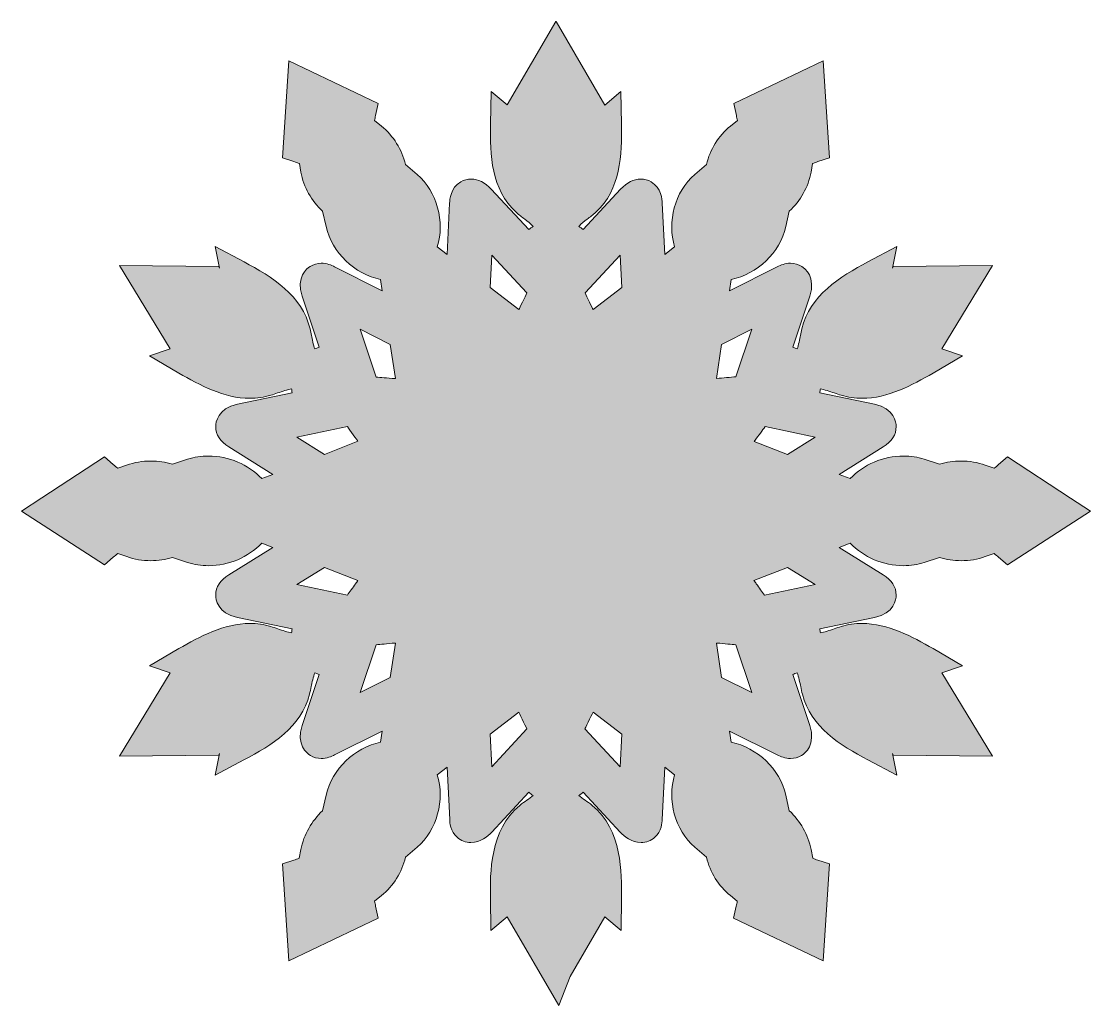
# Model space of a CAD drawing. Header units: inches. Extents: x 7 to 3011, y -3002 to -38.
# Drawn here: x 1059 to 1981, y -1944 to -1096 of the extents above; entities that cross this region are included whole.
import ezdxf

# ---------------------------------------------------------------- set-up
doc = ezdxf.new("R2010")
doc.units = ezdxf.units.IN
doc.header["$MEASUREMENT"] = 0
doc.layers.add('_U+0421_U+043B_U+043E_U+0439 1', color=7, linetype='Continuous')

msp = doc.modelspace()

# ---------------------------------------------------------------- hatches: boundary and pattern name
at = {"layer": '_U+0421_U+043B_U+043E_U+0439 1', "true_color": 0x104a4a}
h = msp.add_hatch(color=138, dxfattribs=at)
h.dxf.hatch_style = 2
edge = h.paths.add_edge_path()
edge.add_spline(control_points=[(1477.95, -1867.27), (1477.95, -1867.27), (1463.83, -1879.07), (1463.83, -1879.07), (1463.83, -1879.07), (1463.51, -1850.81), (1463.51, -1850.81), (1463.28, -1830.38), (1462.86, -1792.37), (1488.83, -1771.34), (1490.88, -1769.69), (1492.96, -1768.25), (1494.8, -1766.98), (1496.87, -1765.55), (1498.85, -1764.18), (1500.27, -1762.85), (1498.99, -1761.96), (1497.77, -1761.01), (1496.61, -1759.98), (1496.61, -1759.98), (1464.59, -1794.44), (1464.59, -1794.44), (1461.47, -1797.79), (1455, -1803.4), (1446.64, -1803.4), (1442.27, -1803.4), (1438.07, -1801.8), (1434.81, -1798.88), (1428.91, -1793.59), (1428.55, -1786.25), (1428.41, -1783.48), (1428.41, -1783.48), (1426.2, -1738.56), (1426.2, -1738.56), (1426.2, -1738.56), (1417.76, -1745.03), (1417.76, -1745.03), (1424.34, -1766.78), (1417.71, -1792.36), (1400.39, -1807.37), (1400.39, -1807.37), (1390.34, -1816.08), (1390.34, -1816.08), (1387.22, -1828.88), (1380.05, -1840.67), (1369.59, -1849.11), (1369.59, -1849.11), (1363.8, -1853.78), (1363.8, -1853.78), (1364.05, -1855.27), (1364.34, -1856.75), (1364.66, -1858.22), (1364.66, -1858.22), (1366.9, -1868.6), (1366.9, -1868.6), (1366.9, -1868.6), (1289.75, -1905.31), (1289.75, -1905.31), (1289.75, -1905.31), (1284.39, -1821.71), (1284.39, -1821.71), (1284.39, -1821.71), (1294.31, -1818.5), (1294.31, -1818.5), (1295.82, -1818.01), (1297.32, -1817.49), (1298.82, -1816.94), (1298.82, -1816.94), (1300.28, -1809.4), (1300.28, -1809.4), (1302.76, -1796.54), (1309.52, -1784.81), (1318.96, -1775.92), (1318.96, -1775.92), (1322.03, -1762.58), (1322.03, -1762.58), (1327.27, -1739.87), (1346.43, -1721.82), (1368.91, -1716.93), (1368.91, -1716.93), (1370.35, -1707.33), (1370.35, -1707.33), (1370.35, -1707.33), (1329.34, -1727.86), (1329.34, -1727.86), (1326.44, -1729.31), (1322.52, -1730.98), (1317.86, -1730.98), (1314.51, -1730.98), (1311.26, -1730.08), (1308.47, -1728.4), (1305.41, -1726.55), (1295.86, -1719.22), (1301.43, -1702.44), (1301.43, -1702.44), (1315.97, -1658.63), (1315.97, -1658.63), (1314.7, -1658.19), (1313.44, -1657.69), (1312.23, -1657.12), (1310.97, -1660.54), (1309.85, -1665.8), (1309.16, -1669.05), (1308.69, -1671.24), (1308.21, -1673.5), (1307.68, -1675.68), (1300.72, -1703.87), (1274.89, -1719.63), (1251.23, -1732.19), (1251.23, -1732.19), (1226.42, -1745.37), (1226.42, -1745.37), (1226.42, -1745.37), (1230.05, -1726.7), (1230.05, -1726.7), (1230.05, -1726.7), (1229.52, -1728.17), (1229.52, -1728.17), (1229.52, -1728.17), (1144.02, -1728.95), (1144.02, -1728.95), (1144.02, -1728.95), (1187.52, -1657.25), (1187.52, -1657.25), (1187.52, -1657.25), (1169.79, -1651.21), (1169.79, -1651.21), (1169.79, -1651.21), (1195.15, -1636.4), (1195.15, -1636.4), (1213.15, -1625.9), (1234.2, -1614.69), (1256.32, -1614.69), (1262.5, -1614.69), (1268.54, -1615.57), (1274.25, -1617.32), (1276.28, -1617.94), (1278.35, -1618.64), (1280.35, -1619.32), (1284.36, -1620.67), (1288.79, -1622.17), (1292.22, -1622.76), (1292.33, -1621.64), (1292.48, -1620.53), (1292.69, -1619.42), (1292.69, -1619.42), (1245.74, -1609.64), (1245.74, -1609.64), (1228.22, -1605.99), (1226.91, -1593.85), (1226.92, -1590.21), (1226.95, -1583.29), (1230.72, -1577.42), (1238.15, -1572.78), (1238.15, -1572.78), (1275.96, -1549.14), (1275.96, -1549.14), (1275.96, -1549.14), (1266.5, -1545.49), (1266.5, -1545.49), (1254.9, -1557.69), (1238.17, -1564.96), (1220.63, -1564.96), (1214.44, -1564.96), (1208.41, -1564.03), (1202.69, -1562.2), (1202.69, -1562.2), (1189.55, -1557.99), (1189.55, -1557.99), (1183.57, -1559.72), (1177.31, -1560.64), (1170.97, -1560.64), (1163.78, -1560.64), (1156.8, -1559.47), (1150.22, -1557.16), (1150.22, -1557.16), (1142.54, -1554.47), (1142.54, -1554.47), (1141.23, -1555.51), (1139.94, -1556.58), (1138.67, -1557.67), (1138.67, -1557.67), (1131.07, -1564.2), (1131.07, -1564.2), (1131.07, -1564.2), (1059.49, -1518.02), (1059.49, -1518.02), (1059.49, -1518.02), (1077, -1506.53), (1077, -1506.53), (1077, -1506.53), (1131.03, -1471.23), (1131.03, -1471.23), (1131.03, -1471.23), (1138.67, -1477.8), (1138.67, -1477.8), (1139.96, -1478.9), (1141.27, -1479.99), (1142.6, -1481.04), (1142.6, -1481.04), (1150.17, -1478.35), (1150.17, -1478.35), (1156.79, -1475.99), (1163.82, -1474.8), (1171.05, -1474.8), (1177.37, -1474.8), (1183.63, -1475.72), (1189.59, -1477.47), (1189.59, -1477.47), (1202.69, -1473.27), (1202.69, -1473.27), (1208.41, -1471.44), (1214.44, -1470.51), (1220.62, -1470.51), (1238.17, -1470.51), (1254.9, -1477.78), (1266.5, -1489.99), (1266.5, -1489.99), (1275.97, -1486.33), (1275.97, -1486.33), (1275.97, -1486.33), (1238.16, -1462.69), (1238.16, -1462.69), (1230.69, -1458.02), (1226.91, -1452.11), (1226.92, -1445.15), (1226.93, -1441.54), (1228.3, -1429.48), (1245.7, -1425.85), (1245.7, -1425.85), (1292.69, -1416.05), (1292.69, -1416.05), (1292.48, -1414.95), (1292.33, -1413.83), (1292.23, -1412.72), (1288.75, -1413.3), (1284.27, -1414.81), (1280.21, -1416.18), (1278.24, -1416.85), (1276.21, -1417.53), (1274.23, -1418.14), (1268.51, -1419.89), (1262.47, -1420.78), (1256.29, -1420.78), (1234.17, -1420.78), (1213.14, -1409.57), (1195.16, -1399.06), (1195.16, -1399.06), (1169.82, -1384.25), (1169.82, -1384.25), (1169.82, -1384.25), (1187.53, -1378.22), (1187.53, -1378.22), (1187.53, -1378.22), (1144.02, -1306.52), (1144.02, -1306.52), (1144.02, -1306.52), (1229.52, -1307.3), (1229.52, -1307.3), (1229.52, -1307.3), (1230.07, -1308.82), (1230.07, -1308.82), (1230.07, -1308.82), (1226.42, -1290.01), (1226.42, -1290.01), (1226.42, -1290.01), (1251.26, -1303.27), (1251.26, -1303.27), (1275.28, -1316.09), (1301.46, -1332.18), (1308.11, -1360.96), (1308.52, -1362.75), (1308.92, -1364.66), (1309.32, -1366.61), (1309.97, -1369.79), (1311.02, -1374.89), (1312.22, -1378.31), (1313.44, -1377.74), (1314.69, -1377.24), (1315.96, -1376.81), (1315.96, -1376.81), (1301.41, -1332.95), (1301.41, -1332.95), (1295.91, -1316.37), (1305.29, -1309.02), (1308.29, -1307.16), (1311.12, -1305.41), (1314.42, -1304.48), (1317.84, -1304.48), (1322.51, -1304.48), (1326.44, -1306.15), (1329.33, -1307.6), (1329.33, -1307.6), (1370.35, -1328.14), (1370.35, -1328.14), (1370.35, -1328.14), (1368.91, -1318.54), (1368.91, -1318.54), (1346.44, -1313.65), (1327.28, -1295.59), (1322.04, -1272.9), (1322.04, -1272.9), (1318.97, -1259.63), (1318.97, -1259.63), (1309.38, -1250.8), (1302.61, -1238.95), (1300.28, -1225.92), (1300.28, -1225.92), (1298.96, -1218.59), (1298.96, -1218.59), (1297.42, -1218.02), (1295.87, -1217.48), (1294.31, -1216.98), (1294.31, -1216.98), (1284.39, -1213.77), (1284.39, -1213.77), (1284.39, -1213.77), (1289.73, -1130.19), (1289.73, -1130.19), (1289.73, -1130.19), (1366.75, -1166.88), (1366.75, -1166.88), (1366.75, -1166.88), (1364.58, -1177.21), (1364.58, -1177.21), (1364.28, -1178.68), (1363.99, -1180.17), (1363.74, -1181.65), (1363.74, -1181.65), (1369.59, -1186.37), (1369.59, -1186.37), (1380.05, -1194.81), (1387.23, -1206.6), (1390.35, -1219.4), (1390.35, -1219.4), (1400.39, -1228.1), (1400.39, -1228.1), (1417.71, -1243.12), (1424.34, -1268.69), (1417.77, -1290.44), (1417.77, -1290.44), (1426.2, -1296.92), (1426.2, -1296.92), (1426.2, -1296.92), (1428.38, -1252.71), (1428.38, -1252.71), (1428.54, -1249.48), (1429.03, -1239.62), (1437.92, -1234.41), (1440.65, -1232.8), (1443.76, -1231.96), (1446.93, -1231.96), (1453.02, -1231.96), (1458.85, -1234.9), (1464.24, -1240.7), (1464.24, -1240.7), (1496.61, -1275.5), (1496.61, -1275.5), (1497.78, -1274.5), (1499, -1273.58), (1500.28, -1272.74), (1500.14, -1272.55), (1499.98, -1272.36), (1499.81, -1272.18), (1498.12, -1270.32), (1495.66, -1268.47), (1493.04, -1266.52), (1490.73, -1264.8), (1488.11, -1262.84), (1485.6, -1260.55), (1464.3, -1241.1), (1463.05, -1211.14), (1463.56, -1184.6), (1463.56, -1184.6), (1464.09, -1156.62), (1464.09, -1156.62), (1464.09, -1156.62), (1477.96, -1168.2), (1477.96, -1168.2), (1477.96, -1168.2), (1519.78, -1096.2), (1519.78, -1096.2), (1519.78, -1096.2), (1519.97, -1096.52), (1519.97, -1096.52), (1519.97, -1096.52), (1520.17, -1096.2), (1520.17, -1096.2), (1520.17, -1096.2), (1561.99, -1168.21), (1561.99, -1168.21), (1561.99, -1168.21), (1575.86, -1156.62), (1575.86, -1156.62), (1575.86, -1156.62), (1576.39, -1184.6), (1576.39, -1184.6), (1576.89, -1211.14), (1575.64, -1241.1), (1554.34, -1260.55), (1551.83, -1262.84), (1549.21, -1264.8), (1546.9, -1266.52), (1544.29, -1268.47), (1541.82, -1270.32), (1540.13, -1272.18), (1539.96, -1272.36), (1539.81, -1272.55), (1539.66, -1272.74), (1540.94, -1273.58), (1542.17, -1274.5), (1543.33, -1275.5), (1543.33, -1275.5), (1575.7, -1240.7), (1575.7, -1240.7), (1581.1, -1234.9), (1586.92, -1231.96), (1593.02, -1231.96), (1596.18, -1231.96), (1599.3, -1232.8), (1602.03, -1234.41), (1610.92, -1239.62), (1611.4, -1249.48), (1611.56, -1252.72), (1611.56, -1252.72), (1613.75, -1296.92), (1613.75, -1296.92), (1613.75, -1296.92), (1622.18, -1290.44), (1622.18, -1290.44), (1615.61, -1268.69), (1622.23, -1243.12), (1639.55, -1228.1), (1639.55, -1228.1), (1649.59, -1219.4), (1649.59, -1219.4), (1652.72, -1206.6), (1659.89, -1194.81), (1670.36, -1186.37), (1670.36, -1186.37), (1676.2, -1181.66), (1676.2, -1181.66), (1675.95, -1180.17), (1675.67, -1178.68), (1675.36, -1177.21), (1675.36, -1177.21), (1673.19, -1166.88), (1673.19, -1166.88), (1673.19, -1166.88), (1750.21, -1130.19), (1750.21, -1130.19), (1750.21, -1130.19), (1755.55, -1213.77), (1755.55, -1213.77), (1755.55, -1213.77), (1745.64, -1216.98), (1745.64, -1216.98), (1744.08, -1217.48), (1742.52, -1218.02), (1740.98, -1218.59), (1740.98, -1218.59), (1739.67, -1225.92), (1739.67, -1225.92), (1737.33, -1238.95), (1730.56, -1250.8), (1720.97, -1259.63), (1720.97, -1259.63), (1717.91, -1272.9), (1717.91, -1272.9), (1712.67, -1295.59), (1693.51, -1313.65), (1671.03, -1318.54), (1671.03, -1318.54), (1669.59, -1328.14), (1669.59, -1328.14), (1669.59, -1328.14), (1710.61, -1307.6), (1710.61, -1307.6), (1713.51, -1306.15), (1717.43, -1304.48), (1722.11, -1304.48), (1725.52, -1304.48), (1728.82, -1305.41), (1731.65, -1307.16), (1734.66, -1309.02), (1744.04, -1316.37), (1738.54, -1332.94), (1738.54, -1332.94), (1723.98, -1376.81), (1723.98, -1376.81), (1725.26, -1377.24), (1726.51, -1377.74), (1727.73, -1378.31), (1728.93, -1374.89), (1729.98, -1369.79), (1730.63, -1366.61), (1731.03, -1364.66), (1731.42, -1362.75), (1731.83, -1360.96), (1738.48, -1332.18), (1764.66, -1316.09), (1788.68, -1303.27), (1788.68, -1303.27), (1813.53, -1290.01), (1813.53, -1290.01), (1813.53, -1290.01), (1809.88, -1308.81), (1809.88, -1308.81), (1809.88, -1308.81), (1810.43, -1307.3), (1810.43, -1307.3), (1810.43, -1307.3), (1895.92, -1306.52), (1895.92, -1306.52), (1895.92, -1306.52), (1852.42, -1378.22), (1852.42, -1378.22), (1852.42, -1378.22), (1870.13, -1384.25), (1870.13, -1384.25), (1870.13, -1384.25), (1844.79, -1399.06), (1844.79, -1399.06), (1826.81, -1409.57), (1805.77, -1420.78), (1783.66, -1420.78), (1777.47, -1420.78), (1771.43, -1419.89), (1765.71, -1418.14), (1763.73, -1417.53), (1761.7, -1416.85), (1759.74, -1416.18), (1755.68, -1414.81), (1751.19, -1413.3), (1747.72, -1412.72), (1747.62, -1413.83), (1747.46, -1414.95), (1747.26, -1416.05), (1747.26, -1416.05), (1794.25, -1425.85), (1794.25, -1425.85), (1811.64, -1429.48), (1813.02, -1441.54), (1813.02, -1445.15), (1813.04, -1452.11), (1809.26, -1458.02), (1801.79, -1462.69), (1801.79, -1462.69), (1763.98, -1486.33), (1763.98, -1486.33), (1763.98, -1486.33), (1773.44, -1489.99), (1773.44, -1489.99), (1785.05, -1477.78), (1801.78, -1470.51), (1819.32, -1470.51), (1825.5, -1470.51), (1831.54, -1471.44), (1837.26, -1473.27), (1837.26, -1473.27), (1850.35, -1477.47), (1850.35, -1477.47), (1856.32, -1475.72), (1862.58, -1474.8), (1868.89, -1474.8), (1876.13, -1474.8), (1883.15, -1475.99), (1889.78, -1478.35), (1889.78, -1478.35), (1897.34, -1481.04), (1897.34, -1481.04), (1898.68, -1479.99), (1899.99, -1478.9), (1901.27, -1477.8), (1901.27, -1477.8), (1908.91, -1471.23), (1908.91, -1471.23), (1908.91, -1471.23), (1963.2, -1506.69), (1963.2, -1506.69), (1963.2, -1506.69), (1980.51, -1517.98), (1980.51, -1517.98), (1980.51, -1517.98), (1908.87, -1564.2), (1908.87, -1564.2), (1908.87, -1564.2), (1901.28, -1557.67), (1901.28, -1557.67), (1900.01, -1556.58), (1898.72, -1555.51), (1897.4, -1554.47), (1897.4, -1554.47), (1889.73, -1557.16), (1889.73, -1557.16), (1883.14, -1559.47), (1876.16, -1560.64), (1868.98, -1560.64), (1862.64, -1560.64), (1856.37, -1559.72), (1850.39, -1557.99), (1850.39, -1557.99), (1837.26, -1562.2), (1837.26, -1562.2), (1831.54, -1564.03), (1825.5, -1564.96), (1819.32, -1564.96), (1801.78, -1564.96), (1785.05, -1557.69), (1773.45, -1545.49), (1773.45, -1545.49), (1763.98, -1549.14), (1763.98, -1549.14), (1763.98, -1549.14), (1801.79, -1572.78), (1801.79, -1572.78), (1809.22, -1577.42), (1813, -1583.29), (1813.02, -1590.21), (1813.04, -1593.85), (1811.72, -1605.99), (1794.21, -1609.64), (1794.21, -1609.64), (1747.26, -1619.42), (1747.26, -1619.42), (1747.46, -1620.53), (1747.62, -1621.64), (1747.72, -1622.76), (1751.16, -1622.17), (1755.59, -1620.67), (1759.6, -1619.32), (1761.6, -1618.64), (1763.67, -1617.94), (1765.69, -1617.32), (1771.41, -1615.57), (1777.44, -1614.69), (1783.62, -1614.69), (1805.74, -1614.69), (1826.8, -1625.9), (1844.79, -1636.4), (1844.79, -1636.4), (1870.15, -1651.21), (1870.15, -1651.21), (1870.15, -1651.21), (1852.42, -1657.25), (1852.42, -1657.25), (1852.42, -1657.25), (1895.93, -1728.95), (1895.93, -1728.95), (1895.93, -1728.95), (1810.43, -1728.17), (1810.43, -1728.17), (1810.43, -1728.17), (1809.9, -1726.71), (1809.9, -1726.71), (1809.9, -1726.71), (1813.52, -1745.37), (1813.52, -1745.37), (1813.52, -1745.37), (1788.71, -1732.19), (1788.71, -1732.19), (1765.05, -1719.63), (1739.22, -1703.87), (1732.27, -1675.68), (1731.73, -1673.5), (1731.25, -1671.24), (1730.79, -1669.05), (1730.09, -1665.8), (1728.98, -1660.54), (1727.72, -1657.12), (1726.5, -1657.69), (1725.25, -1658.19), (1723.97, -1658.63), (1723.97, -1658.63), (1738.52, -1702.44), (1738.52, -1702.44), (1744.09, -1719.21), (1734.53, -1726.55), (1731.47, -1728.4), (1728.68, -1730.08), (1725.43, -1730.98), (1722.09, -1730.98), (1717.42, -1730.98), (1713.5, -1729.31), (1710.6, -1727.86), (1710.6, -1727.86), (1669.59, -1707.33), (1669.59, -1707.33), (1669.59, -1707.33), (1671.03, -1716.93), (1671.03, -1716.93), (1693.51, -1721.82), (1712.68, -1739.87), (1717.91, -1762.58), (1717.91, -1762.58), (1720.99, -1775.92), (1720.99, -1775.92), (1730.42, -1784.81), (1737.18, -1796.54), (1739.67, -1809.4), (1739.67, -1809.4), (1741.12, -1816.94), (1741.12, -1816.94), (1742.62, -1817.49), (1744.13, -1818.01), (1745.64, -1818.5), (1745.64, -1818.5), (1755.56, -1821.71), (1755.56, -1821.71), (1755.56, -1821.71), (1750.19, -1905.31), (1750.19, -1905.31), (1750.19, -1905.31), (1673.04, -1868.6), (1673.04, -1868.6), (1673.04, -1868.6), (1675.28, -1858.22), (1675.28, -1858.22), (1675.6, -1856.75), (1675.89, -1855.27), (1676.15, -1853.78), (1676.15, -1853.78), (1670.36, -1849.11), (1670.36, -1849.11), (1659.9, -1840.67), (1652.73, -1828.88), (1649.6, -1816.08), (1649.6, -1816.08), (1639.56, -1807.37), (1639.56, -1807.37), (1622.23, -1792.36), (1615.61, -1766.78), (1622.18, -1745.03), (1622.18, -1745.03), (1613.75, -1738.56), (1613.75, -1738.56), (1613.75, -1738.56), (1611.53, -1783.48), (1611.53, -1783.48), (1611.39, -1786.24), (1611.03, -1793.59), (1605.13, -1798.88), (1601.88, -1801.8), (1597.68, -1803.4), (1593.3, -1803.4), (1584.94, -1803.4), (1578.47, -1797.79), (1575.36, -1794.44), (1575.36, -1794.44), (1543.34, -1759.98), (1543.34, -1759.98), (1542.17, -1761.01), (1540.95, -1761.97), (1539.67, -1762.85), (1541.09, -1764.18), (1543.07, -1765.55), (1545.15, -1766.98), (1546.98, -1768.25), (1549.07, -1769.69), (1551.11, -1771.34), (1577.09, -1792.37), (1576.66, -1830.38), (1576.43, -1850.81), (1576.43, -1850.81), (1576.12, -1879.07), (1576.12, -1879.07), (1576.12, -1879.07), (1561.99, -1867.27), (1561.99, -1867.27), (1561.99, -1867.27), (1532.06, -1918.81), (1532.06, -1918.81), (1532.06, -1918.81), (1522.4, -1943.8), (1522.4, -1943.8), (1522.4, -1943.8), (1477.95, -1867.27), (1477.95, -1867.27)], knot_values=[0, 0, 0, 0, 1, 1, 1, 2, 2, 2, 3, 3, 3, 4, 4, 4, 5, 5, 5, 6, 6, 6, 7, 7, 7, 8, 8, 8, 9, 9, 9, 10, 10, 10, 11, 11, 11, 12, 12, 12, 13, 13, 13, 14, 14, 14, 15, 15, 15, 16, 16, 16, 17, 17, 17, 18, 18, 18, 19, 19, 19, 20, 20, 20, 21, 21, 21, 22, 22, 22, 23, 23, 23, 24, 24, 24, 25, 25, 25, 26, 26, 26, 27, 27, 27, 28, 28, 28, 29, 29, 29, 30, 30, 30, 31, 31, 31, 32, 32, 32, 33, 33, 33, 34, 34, 34, 35, 35, 35, 36, 36, 36, 37, 37, 37, 38, 38, 38, 39, 39, 39, 40, 40, 40, 41, 41, 41, 42, 42, 42, 43, 43, 43, 44, 44, 44, 45, 45, 45, 46, 46, 46, 47, 47, 47, 48, 48, 48, 49, 49, 49, 50, 50, 50, 51, 51, 51, 52, 52, 52, 53, 53, 53, 54, 54, 54, 55, 55, 55, 56, 56, 56, 57, 57, 57, 58, 58, 58, 59, 59, 59, 60, 60, 60, 61, 61, 61, 62, 62, 62, 63, 63, 63, 64, 64, 64, 65, 65, 65, 66, 66, 66, 67, 67, 67, 68, 68, 68, 69, 69, 69, 70, 70, 70, 71, 71, 71, 72, 72, 72, 73, 73, 73, 74, 74, 74, 75, 75, 75, 76, 76, 76, 77, 77, 77, 78, 78, 78, 79, 79, 79, 80, 80, 80, 81, 81, 81, 82, 82, 82, 83, 83, 83, 84, 84, 84, 85, 85, 85, 86, 86, 86, 87, 87, 87, 88, 88, 88, 89, 89, 89, 90, 90, 90, 91, 91, 91, 92, 92, 92, 93, 93, 93, 94, 94, 94, 95, 95, 95, 96, 96, 96, 97, 97, 97, 98, 98, 98, 99, 99, 99, 100, 100, 100, 101, 101, 101, 102, 102, 102, 103, 103, 103, 104, 104, 104, 105, 105, 105, 106, 106, 106, 107, 107, 107, 108, 108, 108, 109, 109, 109, 110, 110, 110, 111, 111, 111, 112, 112, 112, 113, 113, 113, 114, 114, 114, 115, 115, 115, 116, 116, 116, 117, 117, 117, 118, 118, 118, 119, 119, 119, 120, 120, 120, 121, 121, 121, 122, 122, 122, 123, 123, 123, 124, 124, 124, 125, 125, 125, 126, 126, 126, 127, 127, 127, 128, 128, 128, 129, 129, 129, 130, 130, 130, 131, 131, 131, 132, 132, 132, 133, 133, 133, 134, 134, 134, 135, 135, 135, 136, 136, 136, 137, 137, 137, 138, 138, 138, 139, 139, 139, 140, 140, 140, 141, 141, 141, 142, 142, 142, 143, 143, 143, 144, 144, 144, 145, 145, 145, 146, 146, 146, 147, 147, 147, 148, 148, 148, 149, 149, 149, 150, 150, 150, 151, 151, 151, 152, 152, 152, 153, 153, 153, 154, 154, 154, 155, 155, 155, 156, 156, 156, 157, 157, 157, 158, 158, 158, 159, 159, 159, 160, 160, 160, 161, 161, 161, 162, 162, 162, 163, 163, 163, 164, 164, 164, 165, 165, 165, 166, 166, 166, 167, 167, 167, 168, 168, 168, 169, 169, 169, 170, 170, 170, 171, 171, 171, 172, 172, 172, 173, 173, 173, 174, 174, 174, 175, 175, 175, 176, 176, 176, 177, 177, 177, 178, 178, 178, 179, 179, 179, 180, 180, 180, 181, 181, 181, 182, 182, 182, 183, 183, 183, 184, 184, 184, 185, 185, 185, 186, 186, 186, 187, 187, 187, 188, 188, 188, 189, 189, 189, 190, 190, 190, 191, 191, 191, 192, 192, 192, 193, 193, 193, 194, 194, 194, 195, 195, 195, 196, 196, 196, 197, 197, 197, 198, 198, 198, 199, 199, 199, 200, 200, 200, 201, 201, 201, 202, 202, 202, 203, 203, 203, 204, 204, 204, 205, 205, 205, 206, 206, 206, 207, 207, 207, 208, 208, 208, 209, 209, 209, 210, 210, 210, 211, 211, 211, 212, 212, 212, 213, 213, 213, 214, 214, 214, 215, 215, 215, 216, 216, 216, 217, 217, 217, 218, 218, 218, 219, 219, 219, 220, 220, 220, 221, 221, 221, 222, 222, 222, 223, 223, 223, 224, 224, 224, 225, 225, 225, 226, 226, 226, 227, 227, 227, 228, 228, 228, 229, 229, 229, 230, 230, 230, 231, 231, 231, 232, 232, 232, 233, 233, 233, 234, 234, 234, 235, 235, 235, 236, 236, 236, 237, 237, 237, 238, 238, 238, 239, 239, 239, 240, 240, 240, 241, 241, 241, 242, 242, 242, 243, 243, 243, 244, 244, 244, 245, 245, 245, 246, 246, 246, 247, 247, 247, 248, 248, 248, 249, 249, 249, 250, 250, 250, 251, 251, 251, 252, 252, 252, 253, 253, 253, 254, 254, 254, 255, 255, 255, 256, 256, 256, 257, 257, 257, 258, 258, 258, 259, 259, 259, 259], degree=3, periodic=1)
edge = h.paths.add_edge_path()
edge.add_spline(control_points=[(1575.27, -1738.07), (1575.27, -1738.07), (1576.64, -1710.1), (1576.64, -1710.1), (1576.64, -1710.1), (1551.88, -1691.13), (1551.88, -1691.13), (1551.88, -1691.13), (1546.48, -1702.35), (1544.98, -1705.47), (1544.98, -1705.47), (1575.27, -1738.07), (1575.27, -1738.07)], knot_values=[0, 0, 0, 0, 1, 1, 1, 2, 2, 2, 3, 3, 3, 4, 4, 4, 4], degree=3, periodic=1)
edge = h.paths.add_edge_path()
edge.add_spline(control_points=[(1464.67, -1738.07), (1464.67, -1738.07), (1494.97, -1705.47), (1494.97, -1705.47), (1493.46, -1702.35), (1488.06, -1691.13), (1488.06, -1691.13), (1488.06, -1691.13), (1463.31, -1710.1), (1463.31, -1710.1), (1463.31, -1710.1), (1464.67, -1738.07), (1464.67, -1738.07)], knot_values=[0, 0, 0, 0, 1, 1, 1, 2, 2, 2, 3, 3, 3, 4, 4, 4, 4], degree=3, periodic=1)
edge = h.paths.add_edge_path()
edge.add_spline(control_points=[(1351.31, -1674.15), (1351.31, -1674.15), (1377.25, -1661.14), (1377.25, -1661.14), (1377.25, -1661.14), (1381.65, -1631.57), (1381.65, -1631.57), (1374.14, -1632.2), (1368.8, -1632.65), (1364.99, -1632.96), (1364.99, -1632.96), (1351.31, -1674.15), (1351.31, -1674.15)], knot_values=[0, 0, 0, 0, 1, 1, 1, 2, 2, 2, 3, 3, 3, 4, 4, 4, 4], degree=3, periodic=1)
edge = h.paths.add_edge_path()
edge.add_spline(control_points=[(1688.64, -1674.15), (1688.64, -1674.15), (1674.95, -1632.96), (1674.95, -1632.96), (1671.14, -1632.65), (1665.8, -1632.2), (1658.29, -1631.57), (1658.29, -1631.57), (1662.69, -1661.14), (1662.69, -1661.14), (1662.69, -1661.14), (1688.64, -1674.15), (1688.64, -1674.15)], knot_values=[0, 0, 0, 0, 1, 1, 1, 2, 2, 2, 3, 3, 3, 4, 4, 4, 4], degree=3, periodic=1)
edge = h.paths.add_edge_path()
edge.add_spline(control_points=[(1340.28, -1590.37), (1342.37, -1587.46), (1344.89, -1583.95), (1347.41, -1580.44), (1348.09, -1579.5), (1348.77, -1578.56), (1349.44, -1577.63), (1349.44, -1577.63), (1320.51, -1566.39), (1320.51, -1566.39), (1320.51, -1566.39), (1296.66, -1581.28), (1296.66, -1581.28), (1296.66, -1581.28), (1340.28, -1590.37), (1340.28, -1590.37)], knot_values=[0, 0, 0, 0, 1, 1, 1, 2, 2, 2, 3, 3, 3, 4, 4, 4, 5, 5, 5, 5], degree=3, periodic=1)
edge = h.paths.add_edge_path()
edge.add_spline(control_points=[(1692.53, -1580.44), (1695.05, -1583.95), (1697.57, -1587.46), (1699.66, -1590.37), (1699.66, -1590.37), (1743.28, -1581.28), (1743.28, -1581.28), (1743.28, -1581.28), (1719.44, -1566.39), (1719.44, -1566.39), (1719.44, -1566.39), (1690.5, -1577.62), (1690.5, -1577.62), (1691.17, -1578.56), (1691.85, -1579.5), (1692.53, -1580.44)], knot_values=[0, 0, 0, 0, 1, 1, 1, 2, 2, 2, 3, 3, 3, 4, 4, 4, 5, 5, 5, 5], degree=3, periodic=1)
edge = h.paths.add_edge_path()
edge.add_spline(control_points=[(1320.51, -1469.08), (1320.51, -1469.08), (1349.44, -1457.85), (1349.44, -1457.85), (1348.77, -1456.92), (1342.37, -1448.02), (1340.28, -1445.1), (1340.28, -1445.1), (1296.66, -1454.19), (1296.66, -1454.19), (1296.66, -1454.19), (1320.51, -1469.08), (1320.51, -1469.08)], knot_values=[0, 0, 0, 0, 1, 1, 1, 2, 2, 2, 3, 3, 3, 4, 4, 4, 4], degree=3, periodic=1)
edge = h.paths.add_edge_path()
edge.add_spline(control_points=[(1719.44, -1469.08), (1719.44, -1469.08), (1743.28, -1454.19), (1743.28, -1454.19), (1743.28, -1454.19), (1700.06, -1445.18), (1700.06, -1445.18), (1697.83, -1448.37), (1694.83, -1452.51), (1690.79, -1457.96), (1690.79, -1457.96), (1719.44, -1469.08), (1719.44, -1469.08)], knot_values=[0, 0, 0, 0, 1, 1, 1, 2, 2, 2, 3, 3, 3, 4, 4, 4, 4], degree=3, periodic=1)
edge = h.paths.add_edge_path()
edge.add_spline(control_points=[(1364.99, -1402.49), (1368.8, -1402.8), (1374.14, -1403.25), (1381.65, -1403.88), (1381.65, -1403.88), (1377.25, -1374.34), (1377.25, -1374.34), (1377.25, -1374.34), (1351.31, -1361.32), (1351.31, -1361.32), (1351.31, -1361.32), (1364.99, -1402.49), (1364.99, -1402.49)], knot_values=[0, 0, 0, 0, 1, 1, 1, 2, 2, 2, 3, 3, 3, 4, 4, 4, 4], degree=3, periodic=1)
edge = h.paths.add_edge_path()
edge.add_spline(control_points=[(1658.32, -1403.72), (1664.07, -1403.19), (1670.13, -1402.66), (1675.03, -1402.27), (1675.03, -1402.27), (1688.63, -1361.32), (1688.63, -1361.32), (1688.63, -1361.32), (1662.69, -1374.34), (1662.69, -1374.34), (1662.69, -1374.34), (1658.32, -1403.72), (1658.32, -1403.72)], knot_values=[0, 0, 0, 0, 1, 1, 1, 2, 2, 2, 3, 3, 3, 4, 4, 4, 4], degree=3, periodic=1)
edge = h.paths.add_edge_path()
edge.add_spline(control_points=[(1488.05, -1344.33), (1488.65, -1343.09), (1493.44, -1333.12), (1494.96, -1329.99), (1494.96, -1329.99), (1464.67, -1297.4), (1464.67, -1297.4), (1464.67, -1297.4), (1463.31, -1325.38), (1463.31, -1325.38), (1463.31, -1325.38), (1488.05, -1344.33), (1488.05, -1344.33)], knot_values=[0, 0, 0, 0, 1, 1, 1, 2, 2, 2, 3, 3, 3, 4, 4, 4, 4], degree=3, periodic=1)
edge = h.paths.add_edge_path()
edge.add_spline(control_points=[(1551.89, -1344.33), (1551.89, -1344.33), (1576.63, -1325.38), (1576.63, -1325.38), (1576.63, -1325.38), (1575.27, -1297.4), (1575.27, -1297.4), (1575.27, -1297.4), (1544.99, -1329.99), (1544.99, -1329.99), (1546.5, -1333.12), (1551.29, -1343.09), (1551.89, -1344.33)], knot_values=[0, 0, 0, 0, 1, 1, 1, 2, 2, 2, 3, 3, 3, 4, 4, 4, 4], degree=3, periodic=1)

# ---------------------------------------------------------------- linework, layer by layer
at = {"layer": '_U+0421_U+043B_U+043E_U+0439 1', "lineweight": 0}
for points, knots in [([(1477.95, -1867.27), (1477.95, -1867.27), (1463.83, -1879.07), (1463.83, -1879.07), (1463.83, -1879.07), (1463.51, -1850.81), (1463.51, -1850.81), (1463.28, -1830.38), (1462.86, -1792.37), (1488.83, -1771.34), (1490.88, -1769.69), (1492.96, -1768.25), (1494.8, -1766.98), (1496.87, -1765.55), (1498.85, -1764.18), (1500.27, -1762.85), (1498.99, -1761.96), (1497.77, -1761.01), (1496.61, -1759.98), (1496.61, -1759.98), (1464.59, -1794.44), (1464.59, -1794.44), (1461.47, -1797.79), (1455, -1803.4), (1446.64, -1803.4), (1442.27, -1803.4), (1438.07, -1801.8), (1434.81, -1798.88), (1428.91, -1793.59), (1428.55, -1786.25), (1428.41, -1783.48), (1428.41, -1783.48), (1426.2, -1738.56), (1426.2, -1738.56), (1426.2, -1738.56), (1417.76, -1745.03), (1417.76, -1745.03), (1424.34, -1766.78), (1417.71, -1792.36), (1400.39, -1807.37), (1400.39, -1807.37), (1390.34, -1816.08), (1390.34, -1816.08), (1387.22, -1828.88), (1380.05, -1840.67), (1369.59, -1849.11), (1369.59, -1849.11), (1363.8, -1853.78), (1363.8, -1853.78), (1364.05, -1855.27), (1364.34, -1856.75), (1364.66, -1858.22), (1364.66, -1858.22), (1366.9, -1868.6), (1366.9, -1868.6), (1366.9, -1868.6), (1289.75, -1905.31), (1289.75, -1905.31), (1289.75, -1905.31), (1284.39, -1821.71), (1284.39, -1821.71), (1284.39, -1821.71), (1294.31, -1818.5), (1294.31, -1818.5), (1295.82, -1818.01), (1297.32, -1817.49), (1298.82, -1816.94), (1298.82, -1816.94), (1300.28, -1809.4), (1300.28, -1809.4), (1302.76, -1796.54), (1309.52, -1784.81), (1318.96, -1775.92), (1318.96, -1775.92), (1322.03, -1762.58), (1322.03, -1762.58), (1327.27, -1739.87), (1346.43, -1721.82), (1368.91, -1716.93), (1368.91, -1716.93), (1370.35, -1707.33), (1370.35, -1707.33), (1370.35, -1707.33), (1329.34, -1727.86), (1329.34, -1727.86), (1326.44, -1729.31), (1322.52, -1730.98), (1317.86, -1730.98), (1314.51, -1730.98), (1311.26, -1730.08), (1308.47, -1728.4), (1305.41, -1726.55), (1295.86, -1719.22), (1301.43, -1702.44), (1301.43, -1702.44), (1315.97, -1658.63), (1315.97, -1658.63), (1314.7, -1658.19), (1313.44, -1657.69), (1312.23, -1657.12), (1310.97, -1660.54), (1309.85, -1665.8), (1309.16, -1669.05), (1308.69, -1671.24), (1308.21, -1673.5), (1307.68, -1675.68), (1300.72, -1703.87), (1274.89, -1719.63), (1251.23, -1732.19), (1251.23, -1732.19), (1226.42, -1745.37), (1226.42, -1745.37), (1226.42, -1745.37), (1230.05, -1726.7), (1230.05, -1726.7), (1230.05, -1726.7), (1229.52, -1728.17), (1229.52, -1728.17), (1229.52, -1728.17), (1144.02, -1728.95), (1144.02, -1728.95), (1144.02, -1728.95), (1187.52, -1657.25), (1187.52, -1657.25), (1187.52, -1657.25), (1169.79, -1651.21), (1169.79, -1651.21), (1169.79, -1651.21), (1195.15, -1636.4), (1195.15, -1636.4), (1213.15, -1625.9), (1234.2, -1614.69), (1256.32, -1614.69), (1262.5, -1614.69), (1268.54, -1615.57), (1274.25, -1617.32), (1276.28, -1617.94), (1278.35, -1618.64), (1280.35, -1619.32), (1284.36, -1620.67), (1288.79, -1622.17), (1292.22, -1622.76), (1292.33, -1621.64), (1292.48, -1620.53), (1292.69, -1619.42), (1292.69, -1619.42), (1245.74, -1609.64), (1245.74, -1609.64), (1228.22, -1605.99), (1226.91, -1593.85), (1226.92, -1590.21), (1226.95, -1583.29), (1230.72, -1577.42), (1238.15, -1572.78), (1238.15, -1572.78), (1275.96, -1549.14), (1275.96, -1549.14), (1275.96, -1549.14), (1266.5, -1545.49), (1266.5, -1545.49), (1254.9, -1557.69), (1238.17, -1564.96), (1220.63, -1564.96), (1214.44, -1564.96), (1208.41, -1564.03), (1202.69, -1562.2), (1202.69, -1562.2), (1189.55, -1557.99), (1189.55, -1557.99), (1183.57, -1559.72), (1177.31, -1560.64), (1170.97, -1560.64), (1163.78, -1560.64), (1156.8, -1559.47), (1150.22, -1557.16), (1150.22, -1557.16), (1142.54, -1554.47), (1142.54, -1554.47), (1141.23, -1555.51), (1139.94, -1556.58), (1138.67, -1557.67), (1138.67, -1557.67), (1131.07, -1564.2), (1131.07, -1564.2), (1131.07, -1564.2), (1059.49, -1518.02), (1059.49, -1518.02), (1059.49, -1518.02), (1077, -1506.53), (1077, -1506.53), (1077, -1506.53), (1131.03, -1471.23), (1131.03, -1471.23), (1131.03, -1471.23), (1138.67, -1477.8), (1138.67, -1477.8), (1139.96, -1478.9), (1141.27, -1479.99), (1142.6, -1481.04), (1142.6, -1481.04), (1150.17, -1478.35), (1150.17, -1478.35), (1156.79, -1475.99), (1163.82, -1474.8), (1171.05, -1474.8), (1177.37, -1474.8), (1183.63, -1475.72), (1189.59, -1477.47), (1189.59, -1477.47), (1202.69, -1473.27), (1202.69, -1473.27), (1208.41, -1471.44), (1214.44, -1470.51), (1220.62, -1470.51), (1238.17, -1470.51), (1254.9, -1477.78), (1266.5, -1489.99), (1266.5, -1489.99), (1275.97, -1486.33), (1275.97, -1486.33), (1275.97, -1486.33), (1238.16, -1462.69), (1238.16, -1462.69), (1230.69, -1458.02), (1226.91, -1452.11), (1226.92, -1445.15), (1226.93, -1441.54), (1228.3, -1429.48), (1245.7, -1425.85), (1245.7, -1425.85), (1292.69, -1416.05), (1292.69, -1416.05), (1292.48, -1414.95), (1292.33, -1413.83), (1292.23, -1412.72), (1288.75, -1413.3), (1284.27, -1414.81), (1280.21, -1416.18), (1278.24, -1416.85), (1276.21, -1417.53), (1274.23, -1418.14), (1268.51, -1419.89), (1262.47, -1420.78), (1256.29, -1420.78), (1234.17, -1420.78), (1213.14, -1409.57), (1195.16, -1399.06), (1195.16, -1399.06), (1169.82, -1384.25), (1169.82, -1384.25), (1169.82, -1384.25), (1187.53, -1378.22), (1187.53, -1378.22), (1187.53, -1378.22), (1144.02, -1306.52), (1144.02, -1306.52), (1144.02, -1306.52), (1229.52, -1307.3), (1229.52, -1307.3), (1229.52, -1307.3), (1230.07, -1308.82), (1230.07, -1308.82), (1230.07, -1308.82), (1226.42, -1290.01), (1226.42, -1290.01), (1226.42, -1290.01), (1251.26, -1303.27), (1251.26, -1303.27), (1275.28, -1316.09), (1301.46, -1332.18), (1308.11, -1360.96), (1308.52, -1362.75), (1308.92, -1364.66), (1309.32, -1366.61), (1309.97, -1369.79), (1311.02, -1374.89), (1312.22, -1378.31), (1313.44, -1377.74), (1314.69, -1377.24), (1315.96, -1376.81), (1315.96, -1376.81), (1301.41, -1332.95), (1301.41, -1332.95), (1295.91, -1316.37), (1305.29, -1309.02), (1308.29, -1307.16), (1311.12, -1305.41), (1314.42, -1304.48), (1317.84, -1304.48), (1322.51, -1304.48), (1326.44, -1306.15), (1329.33, -1307.6), (1329.33, -1307.6), (1370.35, -1328.14), (1370.35, -1328.14), (1370.35, -1328.14), (1368.91, -1318.54), (1368.91, -1318.54), (1346.44, -1313.65), (1327.28, -1295.59), (1322.04, -1272.9), (1322.04, -1272.9), (1318.97, -1259.63), (1318.97, -1259.63), (1309.38, -1250.8), (1302.61, -1238.95), (1300.28, -1225.92), (1300.28, -1225.92), (1298.96, -1218.59), (1298.96, -1218.59), (1297.42, -1218.02), (1295.87, -1217.48), (1294.31, -1216.98), (1294.31, -1216.98), (1284.39, -1213.77), (1284.39, -1213.77), (1284.39, -1213.77), (1289.73, -1130.19), (1289.73, -1130.19), (1289.73, -1130.19), (1366.75, -1166.88), (1366.75, -1166.88), (1366.75, -1166.88), (1364.58, -1177.21), (1364.58, -1177.21), (1364.28, -1178.68), (1363.99, -1180.17), (1363.74, -1181.65), (1363.74, -1181.65), (1369.59, -1186.37), (1369.59, -1186.37), (1380.05, -1194.81), (1387.23, -1206.6), (1390.35, -1219.4), (1390.35, -1219.4), (1400.39, -1228.1), (1400.39, -1228.1), (1417.71, -1243.12), (1424.34, -1268.69), (1417.77, -1290.44), (1417.77, -1290.44), (1426.2, -1296.92), (1426.2, -1296.92), (1426.2, -1296.92), (1428.38, -1252.71), (1428.38, -1252.71), (1428.54, -1249.48), (1429.03, -1239.62), (1437.92, -1234.41), (1440.65, -1232.8), (1443.76, -1231.96), (1446.93, -1231.96), (1453.02, -1231.96), (1458.85, -1234.9), (1464.24, -1240.7), (1464.24, -1240.7), (1496.61, -1275.5), (1496.61, -1275.5), (1497.78, -1274.5), (1499, -1273.58), (1500.28, -1272.74), (1500.14, -1272.55), (1499.98, -1272.36), (1499.81, -1272.18), (1498.12, -1270.32), (1495.66, -1268.47), (1493.04, -1266.52), (1490.73, -1264.8), (1488.11, -1262.84), (1485.6, -1260.55), (1464.3, -1241.1), (1463.05, -1211.14), (1463.56, -1184.6), (1463.56, -1184.6), (1464.09, -1156.62), (1464.09, -1156.62), (1464.09, -1156.62), (1477.96, -1168.2), (1477.96, -1168.2), (1477.96, -1168.2), (1519.78, -1096.2), (1519.78, -1096.2), (1519.78, -1096.2), (1519.97, -1096.52), (1519.97, -1096.52), (1519.97, -1096.52), (1520.17, -1096.2), (1520.17, -1096.2), (1520.17, -1096.2), (1561.99, -1168.21), (1561.99, -1168.21), (1561.99, -1168.21), (1575.86, -1156.62), (1575.86, -1156.62), (1575.86, -1156.62), (1576.39, -1184.6), (1576.39, -1184.6), (1576.89, -1211.14), (1575.64, -1241.1), (1554.34, -1260.55), (1551.83, -1262.84), (1549.21, -1264.8), (1546.9, -1266.52), (1544.29, -1268.47), (1541.82, -1270.32), (1540.13, -1272.18), (1539.96, -1272.36), (1539.81, -1272.55), (1539.66, -1272.74), (1540.94, -1273.58), (1542.17, -1274.5), (1543.33, -1275.5), (1543.33, -1275.5), (1575.7, -1240.7), (1575.7, -1240.7), (1581.1, -1234.9), (1586.92, -1231.96), (1593.02, -1231.96), (1596.18, -1231.96), (1599.3, -1232.8), (1602.03, -1234.41), (1610.92, -1239.62), (1611.4, -1249.48), (1611.56, -1252.72), (1611.56, -1252.72), (1613.75, -1296.92), (1613.75, -1296.92), (1613.75, -1296.92), (1622.18, -1290.44), (1622.18, -1290.44), (1615.61, -1268.69), (1622.23, -1243.12), (1639.55, -1228.1), (1639.55, -1228.1), (1649.59, -1219.4), (1649.59, -1219.4), (1652.72, -1206.6), (1659.89, -1194.81), (1670.36, -1186.37), (1670.36, -1186.37), (1676.2, -1181.66), (1676.2, -1181.66), (1675.95, -1180.17), (1675.67, -1178.68), (1675.36, -1177.21), (1675.36, -1177.21), (1673.19, -1166.88), (1673.19, -1166.88), (1673.19, -1166.88), (1750.21, -1130.19), (1750.21, -1130.19), (1750.21, -1130.19), (1755.55, -1213.77), (1755.55, -1213.77), (1755.55, -1213.77), (1745.64, -1216.98), (1745.64, -1216.98), (1744.08, -1217.48), (1742.52, -1218.02), (1740.98, -1218.59), (1740.98, -1218.59), (1739.67, -1225.92), (1739.67, -1225.92), (1737.33, -1238.95), (1730.56, -1250.8), (1720.97, -1259.63), (1720.97, -1259.63), (1717.91, -1272.9), (1717.91, -1272.9), (1712.67, -1295.59), (1693.51, -1313.65), (1671.03, -1318.54), (1671.03, -1318.54), (1669.59, -1328.14), (1669.59, -1328.14), (1669.59, -1328.14), (1710.61, -1307.6), (1710.61, -1307.6), (1713.51, -1306.15), (1717.43, -1304.48), (1722.11, -1304.48), (1725.52, -1304.48), (1728.82, -1305.41), (1731.65, -1307.16), (1734.66, -1309.02), (1744.04, -1316.37), (1738.54, -1332.94), (1738.54, -1332.94), (1723.98, -1376.81), (1723.98, -1376.81), (1725.26, -1377.24), (1726.51, -1377.74), (1727.73, -1378.31), (1728.93, -1374.89), (1729.98, -1369.79), (1730.63, -1366.61), (1731.03, -1364.66), (1731.42, -1362.75), (1731.83, -1360.96), (1738.48, -1332.18), (1764.66, -1316.09), (1788.68, -1303.27), (1788.68, -1303.27), (1813.53, -1290.01), (1813.53, -1290.01), (1813.53, -1290.01), (1809.88, -1308.81), (1809.88, -1308.81), (1809.88, -1308.81), (1810.43, -1307.3), (1810.43, -1307.3), (1810.43, -1307.3), (1895.92, -1306.52), (1895.92, -1306.52), (1895.92, -1306.52), (1852.42, -1378.22), (1852.42, -1378.22), (1852.42, -1378.22), (1870.13, -1384.25), (1870.13, -1384.25), (1870.13, -1384.25), (1844.79, -1399.06), (1844.79, -1399.06), (1826.81, -1409.57), (1805.77, -1420.78), (1783.66, -1420.78), (1777.47, -1420.78), (1771.43, -1419.89), (1765.71, -1418.14), (1763.73, -1417.53), (1761.7, -1416.85), (1759.74, -1416.18), (1755.68, -1414.81), (1751.19, -1413.3), (1747.72, -1412.72), (1747.62, -1413.83), (1747.46, -1414.95), (1747.26, -1416.05), (1747.26, -1416.05), (1794.25, -1425.85), (1794.25, -1425.85), (1811.64, -1429.48), (1813.02, -1441.54), (1813.02, -1445.15), (1813.04, -1452.11), (1809.26, -1458.02), (1801.79, -1462.69), (1801.79, -1462.69), (1763.98, -1486.33), (1763.98, -1486.33), (1763.98, -1486.33), (1773.44, -1489.99), (1773.44, -1489.99), (1785.05, -1477.78), (1801.78, -1470.51), (1819.32, -1470.51), (1825.5, -1470.51), (1831.54, -1471.44), (1837.26, -1473.27), (1837.26, -1473.27), (1850.35, -1477.47), (1850.35, -1477.47), (1856.32, -1475.72), (1862.58, -1474.8), (1868.89, -1474.8), (1876.13, -1474.8), (1883.15, -1475.99), (1889.78, -1478.35), (1889.78, -1478.35), (1897.34, -1481.04), (1897.34, -1481.04), (1898.68, -1479.99), (1899.99, -1478.9), (1901.27, -1477.8), (1901.27, -1477.8), (1908.91, -1471.23), (1908.91, -1471.23), (1908.91, -1471.23), (1963.2, -1506.69), (1963.2, -1506.69), (1963.2, -1506.69), (1980.51, -1517.98), (1980.51, -1517.98), (1980.51, -1517.98), (1908.87, -1564.2), (1908.87, -1564.2), (1908.87, -1564.2), (1901.28, -1557.67), (1901.28, -1557.67), (1900.01, -1556.58), (1898.72, -1555.51), (1897.4, -1554.47), (1897.4, -1554.47), (1889.73, -1557.16), (1889.73, -1557.16), (1883.14, -1559.47), (1876.16, -1560.64), (1868.98, -1560.64), (1862.64, -1560.64), (1856.37, -1559.72), (1850.39, -1557.99), (1850.39, -1557.99), (1837.26, -1562.2), (1837.26, -1562.2), (1831.54, -1564.03), (1825.5, -1564.96), (1819.32, -1564.96), (1801.78, -1564.96), (1785.05, -1557.69), (1773.45, -1545.49), (1773.45, -1545.49), (1763.98, -1549.14), (1763.98, -1549.14), (1763.98, -1549.14), (1801.79, -1572.78), (1801.79, -1572.78), (1809.22, -1577.42), (1813, -1583.29), (1813.02, -1590.21), (1813.04, -1593.85), (1811.72, -1605.99), (1794.21, -1609.64), (1794.21, -1609.64), (1747.26, -1619.42), (1747.26, -1619.42), (1747.46, -1620.53), (1747.62, -1621.64), (1747.72, -1622.76), (1751.16, -1622.17), (1755.59, -1620.67), (1759.6, -1619.32), (1761.6, -1618.64), (1763.67, -1617.94), (1765.69, -1617.32), (1771.41, -1615.57), (1777.44, -1614.69), (1783.62, -1614.69), (1805.74, -1614.69), (1826.8, -1625.9), (1844.79, -1636.4), (1844.79, -1636.4), (1870.15, -1651.21), (1870.15, -1651.21), (1870.15, -1651.21), (1852.42, -1657.25), (1852.42, -1657.25), (1852.42, -1657.25), (1895.93, -1728.95), (1895.93, -1728.95), (1895.93, -1728.95), (1810.43, -1728.17), (1810.43, -1728.17), (1810.43, -1728.17), (1809.9, -1726.71), (1809.9, -1726.71), (1809.9, -1726.71), (1813.52, -1745.37), (1813.52, -1745.37), (1813.52, -1745.37), (1788.71, -1732.19), (1788.71, -1732.19), (1765.05, -1719.63), (1739.22, -1703.87), (1732.27, -1675.68), (1731.73, -1673.5), (1731.25, -1671.24), (1730.79, -1669.05), (1730.09, -1665.8), (1728.98, -1660.54), (1727.72, -1657.12), (1726.5, -1657.69), (1725.25, -1658.19), (1723.97, -1658.63), (1723.97, -1658.63), (1738.52, -1702.44), (1738.52, -1702.44), (1744.09, -1719.21), (1734.53, -1726.55), (1731.47, -1728.4), (1728.68, -1730.08), (1725.43, -1730.98), (1722.09, -1730.98), (1717.42, -1730.98), (1713.5, -1729.31), (1710.6, -1727.86), (1710.6, -1727.86), (1669.59, -1707.33), (1669.59, -1707.33), (1669.59, -1707.33), (1671.03, -1716.93), (1671.03, -1716.93), (1693.51, -1721.82), (1712.68, -1739.87), (1717.91, -1762.58), (1717.91, -1762.58), (1720.99, -1775.92), (1720.99, -1775.92), (1730.42, -1784.81), (1737.18, -1796.54), (1739.67, -1809.4), (1739.67, -1809.4), (1741.12, -1816.94), (1741.12, -1816.94), (1742.62, -1817.49), (1744.13, -1818.01), (1745.64, -1818.5), (1745.64, -1818.5), (1755.56, -1821.71), (1755.56, -1821.71), (1755.56, -1821.71), (1750.19, -1905.31), (1750.19, -1905.31), (1750.19, -1905.31), (1673.04, -1868.6), (1673.04, -1868.6), (1673.04, -1868.6), (1675.28, -1858.22), (1675.28, -1858.22), (1675.6, -1856.75), (1675.89, -1855.27), (1676.15, -1853.78), (1676.15, -1853.78), (1670.36, -1849.11), (1670.36, -1849.11), (1659.9, -1840.67), (1652.73, -1828.88), (1649.6, -1816.08), (1649.6, -1816.08), (1639.56, -1807.37), (1639.56, -1807.37), (1622.23, -1792.36), (1615.61, -1766.78), (1622.18, -1745.03), (1622.18, -1745.03), (1613.75, -1738.56), (1613.75, -1738.56), (1613.75, -1738.56), (1611.53, -1783.48), (1611.53, -1783.48), (1611.39, -1786.24), (1611.03, -1793.59), (1605.13, -1798.88), (1601.88, -1801.8), (1597.68, -1803.4), (1593.3, -1803.4), (1584.94, -1803.4), (1578.47, -1797.79), (1575.36, -1794.44), (1575.36, -1794.44), (1543.34, -1759.98), (1543.34, -1759.98), (1542.17, -1761.01), (1540.95, -1761.97), (1539.67, -1762.85), (1541.09, -1764.18), (1543.07, -1765.55), (1545.15, -1766.98), (1546.98, -1768.25), (1549.07, -1769.69), (1551.11, -1771.34), (1577.09, -1792.37), (1576.66, -1830.38), (1576.43, -1850.81), (1576.43, -1850.81), (1576.12, -1879.07), (1576.12, -1879.07), (1576.12, -1879.07), (1561.99, -1867.27), (1561.99, -1867.27), (1561.99, -1867.27), (1532.06, -1918.81), (1532.06, -1918.81), (1532.06, -1918.81), (1522.4, -1943.8), (1522.4, -1943.8), (1522.4, -1943.8), (1477.95, -1867.27), (1477.95, -1867.27)], [0, 0, 0, 0, 1, 1, 1, 2, 2, 2, 3, 3, 3, 4, 4, 4, 5, 5, 5, 6, 6, 6, 7, 7, 7, 8, 8, 8, 9, 9, 9, 10, 10, 10, 11, 11, 11, 12, 12, 12, 13, 13, 13, 14, 14, 14, 15, 15, 15, 16, 16, 16, 17, 17, 17, 18, 18, 18, 19, 19, 19, 20, 20, 20, 21, 21, 21, 22, 22, 22, 23, 23, 23, 24, 24, 24, 25, 25, 25, 26, 26, 26, 27, 27, 27, 28, 28, 28, 29, 29, 29, 30, 30, 30, 31, 31, 31, 32, 32, 32, 33, 33, 33, 34, 34, 34, 35, 35, 35, 36, 36, 36, 37, 37, 37, 38, 38, 38, 39, 39, 39, 40, 40, 40, 41, 41, 41, 42, 42, 42, 43, 43, 43, 44, 44, 44, 45, 45, 45, 46, 46, 46, 47, 47, 47, 48, 48, 48, 49, 49, 49, 50, 50, 50, 51, 51, 51, 52, 52, 52, 53, 53, 53, 54, 54, 54, 55, 55, 55, 56, 56, 56, 57, 57, 57, 58, 58, 58, 59, 59, 59, 60, 60, 60, 61, 61, 61, 62, 62, 62, 63, 63, 63, 64, 64, 64, 65, 65, 65, 66, 66, 66, 67, 67, 67, 68, 68, 68, 69, 69, 69, 70, 70, 70, 71, 71, 71, 72, 72, 72, 73, 73, 73, 74, 74, 74, 75, 75, 75, 76, 76, 76, 77, 77, 77, 78, 78, 78, 79, 79, 79, 80, 80, 80, 81, 81, 81, 82, 82, 82, 83, 83, 83, 84, 84, 84, 85, 85, 85, 86, 86, 86, 87, 87, 87, 88, 88, 88, 89, 89, 89, 90, 90, 90, 91, 91, 91, 92, 92, 92, 93, 93, 93, 94, 94, 94, 95, 95, 95, 96, 96, 96, 97, 97, 97, 98, 98, 98, 99, 99, 99, 100, 100, 100, 101, 101, 101, 102, 102, 102, 103, 103, 103, 104, 104, 104, 105, 105, 105, 106, 106, 106, 107, 107, 107, 108, 108, 108, 109, 109, 109, 110, 110, 110, 111, 111, 111, 112, 112, 112, 113, 113, 113, 114, 114, 114, 115, 115, 115, 116, 116, 116, 117, 117, 117, 118, 118, 118, 119, 119, 119, 120, 120, 120, 121, 121, 121, 122, 122, 122, 123, 123, 123, 124, 124, 124, 125, 125, 125, 126, 126, 126, 127, 127, 127, 128, 128, 128, 129, 129, 129, 130, 130, 130, 131, 131, 131, 132, 132, 132, 133, 133, 133, 134, 134, 134, 135, 135, 135, 136, 136, 136, 137, 137, 137, 138, 138, 138, 139, 139, 139, 140, 140, 140, 141, 141, 141, 142, 142, 142, 143, 143, 143, 144, 144, 144, 145, 145, 145, 146, 146, 146, 147, 147, 147, 148, 148, 148, 149, 149, 149, 150, 150, 150, 151, 151, 151, 152, 152, 152, 153, 153, 153, 154, 154, 154, 155, 155, 155, 156, 156, 156, 157, 157, 157, 158, 158, 158, 159, 159, 159, 160, 160, 160, 161, 161, 161, 162, 162, 162, 163, 163, 163, 164, 164, 164, 165, 165, 165, 166, 166, 166, 167, 167, 167, 168, 168, 168, 169, 169, 169, 170, 170, 170, 171, 171, 171, 172, 172, 172, 173, 173, 173, 174, 174, 174, 175, 175, 175, 176, 176, 176, 177, 177, 177, 178, 178, 178, 179, 179, 179, 180, 180, 180, 181, 181, 181, 182, 182, 182, 183, 183, 183, 184, 184, 184, 185, 185, 185, 186, 186, 186, 187, 187, 187, 188, 188, 188, 189, 189, 189, 190, 190, 190, 191, 191, 191, 192, 192, 192, 193, 193, 193, 194, 194, 194, 195, 195, 195, 196, 196, 196, 197, 197, 197, 198, 198, 198, 199, 199, 199, 200, 200, 200, 201, 201, 201, 202, 202, 202, 203, 203, 203, 204, 204, 204, 205, 205, 205, 206, 206, 206, 207, 207, 207, 208, 208, 208, 209, 209, 209, 210, 210, 210, 211, 211, 211, 212, 212, 212, 213, 213, 213, 214, 214, 214, 215, 215, 215, 216, 216, 216, 217, 217, 217, 218, 218, 218, 219, 219, 219, 220, 220, 220, 221, 221, 221, 222, 222, 222, 223, 223, 223, 224, 224, 224, 225, 225, 225, 226, 226, 226, 227, 227, 227, 228, 228, 228, 229, 229, 229, 230, 230, 230, 231, 231, 231, 232, 232, 232, 233, 233, 233, 234, 234, 234, 235, 235, 235, 236, 236, 236, 237, 237, 237, 238, 238, 238, 239, 239, 239, 240, 240, 240, 241, 241, 241, 242, 242, 242, 243, 243, 243, 244, 244, 244, 245, 245, 245, 246, 246, 246, 247, 247, 247, 248, 248, 248, 249, 249, 249, 250, 250, 250, 251, 251, 251, 252, 252, 252, 253, 253, 253, 254, 254, 254, 255, 255, 255, 256, 256, 256, 257, 257, 257, 258, 258, 258, 259, 259, 259, 259]), ([(1488.05, -1344.33), (1488.65, -1343.09), (1493.44, -1333.12), (1494.96, -1329.99), (1494.96, -1329.99), (1464.67, -1297.4), (1464.67, -1297.4), (1464.67, -1297.4), (1463.31, -1325.38), (1463.31, -1325.38), (1463.31, -1325.38), (1488.05, -1344.33), (1488.05, -1344.33)], [0, 0, 0, 0, 1, 1, 1, 2, 2, 2, 3, 3, 3, 4, 4, 4, 4]), ([(1551.89, -1344.33), (1551.89, -1344.33), (1576.63, -1325.38), (1576.63, -1325.38), (1576.63, -1325.38), (1575.27, -1297.4), (1575.27, -1297.4), (1575.27, -1297.4), (1544.99, -1329.99), (1544.99, -1329.99), (1546.5, -1333.12), (1551.29, -1343.09), (1551.89, -1344.33)], [0, 0, 0, 0, 1, 1, 1, 2, 2, 2, 3, 3, 3, 4, 4, 4, 4]), ([(1364.99, -1402.49), (1368.8, -1402.8), (1374.14, -1403.25), (1381.65, -1403.88), (1381.65, -1403.88), (1377.25, -1374.34), (1377.25, -1374.34), (1377.25, -1374.34), (1351.31, -1361.32), (1351.31, -1361.32), (1351.31, -1361.32), (1364.99, -1402.49), (1364.99, -1402.49)], [0, 0, 0, 0, 1, 1, 1, 2, 2, 2, 3, 3, 3, 4, 4, 4, 4]), ([(1658.32, -1403.72), (1664.07, -1403.19), (1670.13, -1402.66), (1675.03, -1402.27), (1675.03, -1402.27), (1688.63, -1361.32), (1688.63, -1361.32), (1688.63, -1361.32), (1662.69, -1374.34), (1662.69, -1374.34), (1662.69, -1374.34), (1658.32, -1403.72), (1658.32, -1403.72)], [0, 0, 0, 0, 1, 1, 1, 2, 2, 2, 3, 3, 3, 4, 4, 4, 4]), ([(1320.51, -1469.08), (1320.51, -1469.08), (1349.44, -1457.85), (1349.44, -1457.85), (1348.77, -1456.92), (1342.37, -1448.02), (1340.28, -1445.1), (1340.28, -1445.1), (1296.66, -1454.19), (1296.66, -1454.19), (1296.66, -1454.19), (1320.51, -1469.08), (1320.51, -1469.08)], [0, 0, 0, 0, 1, 1, 1, 2, 2, 2, 3, 3, 3, 4, 4, 4, 4]), ([(1719.44, -1469.08), (1719.44, -1469.08), (1743.28, -1454.19), (1743.28, -1454.19), (1743.28, -1454.19), (1700.06, -1445.18), (1700.06, -1445.18), (1697.83, -1448.37), (1694.83, -1452.51), (1690.79, -1457.96), (1690.79, -1457.96), (1719.44, -1469.08), (1719.44, -1469.08)], [0, 0, 0, 0, 1, 1, 1, 2, 2, 2, 3, 3, 3, 4, 4, 4, 4]), ([(1340.28, -1590.37), (1342.37, -1587.46), (1344.89, -1583.95), (1347.41, -1580.44), (1348.09, -1579.5), (1348.77, -1578.56), (1349.44, -1577.63), (1349.44, -1577.63), (1320.51, -1566.39), (1320.51, -1566.39), (1320.51, -1566.39), (1296.66, -1581.28), (1296.66, -1581.28), (1296.66, -1581.28), (1340.28, -1590.37), (1340.28, -1590.37)], [0, 0, 0, 0, 1, 1, 1, 2, 2, 2, 3, 3, 3, 4, 4, 4, 5, 5, 5, 5]), ([(1692.53, -1580.44), (1695.05, -1583.95), (1697.57, -1587.46), (1699.66, -1590.37), (1699.66, -1590.37), (1743.28, -1581.28), (1743.28, -1581.28), (1743.28, -1581.28), (1719.44, -1566.39), (1719.44, -1566.39), (1719.44, -1566.39), (1690.5, -1577.62), (1690.5, -1577.62), (1691.17, -1578.56), (1691.85, -1579.5), (1692.53, -1580.44)], [0, 0, 0, 0, 1, 1, 1, 2, 2, 2, 3, 3, 3, 4, 4, 4, 5, 5, 5, 5]), ([(1351.31, -1674.15), (1351.31, -1674.15), (1377.25, -1661.14), (1377.25, -1661.14), (1377.25, -1661.14), (1381.65, -1631.57), (1381.65, -1631.57), (1374.14, -1632.2), (1368.8, -1632.65), (1364.99, -1632.96), (1364.99, -1632.96), (1351.31, -1674.15), (1351.31, -1674.15)], [0, 0, 0, 0, 1, 1, 1, 2, 2, 2, 3, 3, 3, 4, 4, 4, 4]), ([(1688.64, -1674.15), (1688.64, -1674.15), (1674.95, -1632.96), (1674.95, -1632.96), (1671.14, -1632.65), (1665.8, -1632.2), (1658.29, -1631.57), (1658.29, -1631.57), (1662.69, -1661.14), (1662.69, -1661.14), (1662.69, -1661.14), (1688.64, -1674.15), (1688.64, -1674.15)], [0, 0, 0, 0, 1, 1, 1, 2, 2, 2, 3, 3, 3, 4, 4, 4, 4]), ([(1464.67, -1738.07), (1464.67, -1738.07), (1494.97, -1705.47), (1494.97, -1705.47), (1493.46, -1702.35), (1488.06, -1691.13), (1488.06, -1691.13), (1488.06, -1691.13), (1463.31, -1710.1), (1463.31, -1710.1), (1463.31, -1710.1), (1464.67, -1738.07), (1464.67, -1738.07)], [0, 0, 0, 0, 1, 1, 1, 2, 2, 2, 3, 3, 3, 4, 4, 4, 4]), ([(1575.27, -1738.07), (1575.27, -1738.07), (1576.64, -1710.1), (1576.64, -1710.1), (1576.64, -1710.1), (1551.88, -1691.13), (1551.88, -1691.13), (1551.88, -1691.13), (1546.48, -1702.35), (1544.98, -1705.47), (1544.98, -1705.47), (1575.27, -1738.07), (1575.27, -1738.07)], [0, 0, 0, 0, 1, 1, 1, 2, 2, 2, 3, 3, 3, 4, 4, 4, 4])]:
    msp.add_open_spline(points, degree=3, knots=knots, dxfattribs=at)

doc.saveas('drawing.dxf')
